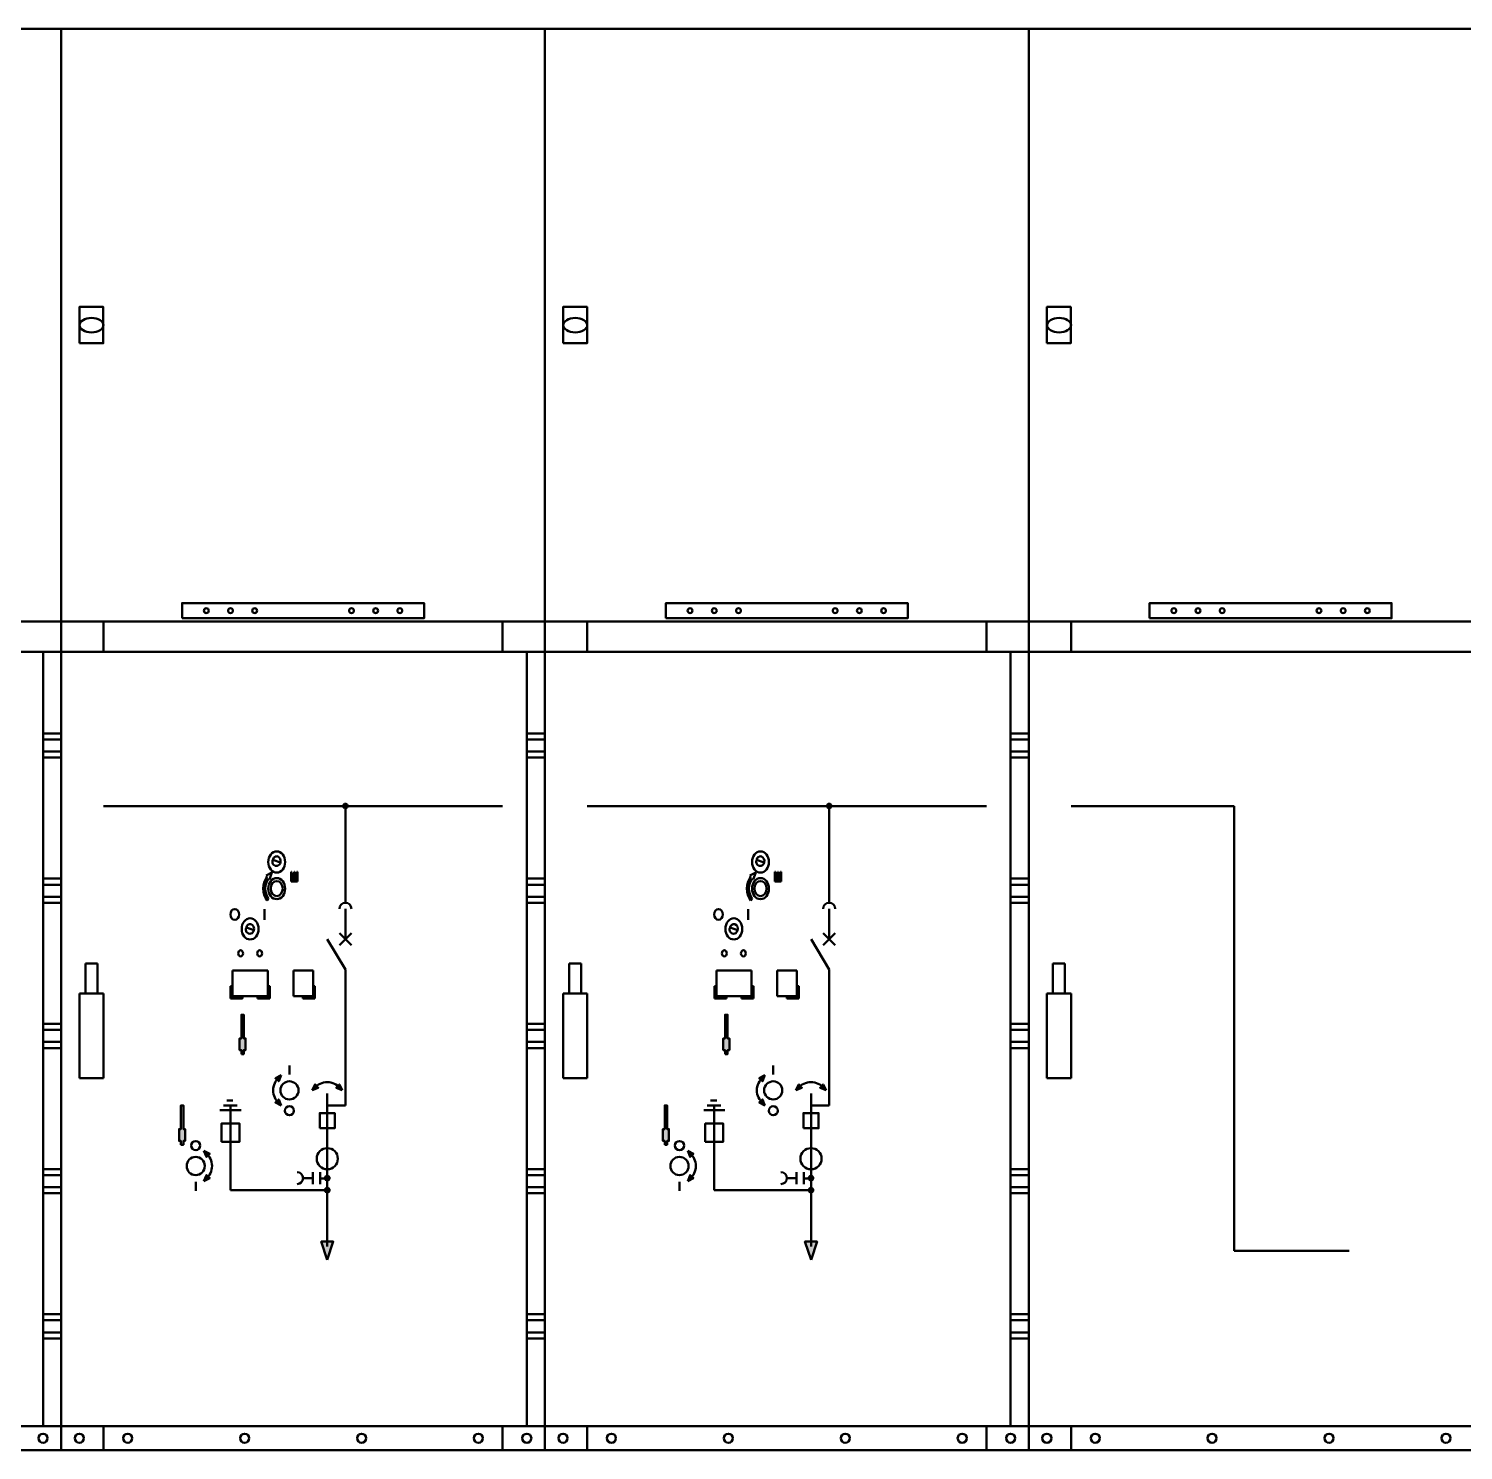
# Model space of a CAD drawing. Header units: millimetres. Extents: x 29247 to 64688, y 20262 to 44025.
# Drawn here: x 33659 to 36031, y 25884 to 28234 of the extents above; entities that cross this region are included whole.
import ezdxf

# ---------------------------------------------------------------- set-up
doc = ezdxf.new("R2010")
doc.units = ezdxf.units.MM
doc.layers.add('ROZVADĚČ VN', color=5, linetype='Continuous', lineweight=50)

msp = doc.modelspace()

# ---------------------------------------------------------------- hatches: boundary and pattern name
at = {"layer": 'ROZVADĚČ VN'}
h = msp.add_hatch(color=256, dxfattribs=at)
edge = h.paths.add_edge_path()
edge.add_ellipse((34182.7, 26948.6), major_axis=(3.75, 0), ratio=1, start_angle=0, end_angle=360)
h = msp.add_hatch(color=256, dxfattribs=at)
edge = h.paths.add_edge_path()
edge.add_ellipse((34982.7, 26948.6), major_axis=(3.75, 0), ratio=1, start_angle=0, end_angle=360)
h = msp.add_hatch(color=256, dxfattribs=at)
edge = h.paths.add_edge_path()
edge.add_arc((34182.7, 26853.6), 0, 0, 360)
h = msp.add_hatch(color=256, dxfattribs=at)
edge = h.paths.add_edge_path()
edge.add_arc((34347.1, 26853.6), 0, 0, 360)
h = msp.add_hatch(color=256, dxfattribs=at)
edge = h.paths.add_edge_path()
edge.add_arc((34982.7, 26853.6), 0, 0, 360)
h = msp.add_hatch(color=256, dxfattribs=at)
edge = h.paths.add_edge_path()
edge.add_arc((35147.1, 26853.6), 0, 0, 360)
for points in [[(34007.7, 26564.6), (34007.7, 26545.1), (34010.7, 26545.1), (34010.7, 26538.6), (34014.7, 26538.6), (34014.7, 26545.1), (34017.7, 26545.1), (34017.7, 26564.6), (34014.7, 26564.6), (34014.7, 26603.6), (34010.7, 26603.6), (34010.7, 26564.6)], [(34807.7, 26564.6), (34807.7, 26545.1), (34810.7, 26545.1), (34810.7, 26538.6), (34814.7, 26538.6), (34814.7, 26545.1), (34817.7, 26545.1), (34817.7, 26564.6), (34814.7, 26564.6), (34814.7, 26603.6), (34810.7, 26603.6), (34810.7, 26564.6)], [(34067.1, 26498.7), (34072.6, 26493.6), (34076.6, 26503.6)], [(34867.1, 26498.7), (34872.6, 26493.6), (34876.6, 26503.6)], [(34127.8, 26478.8), (34132.6, 26488.4), (34137.7, 26482.8)], [(34167.7, 26482.8), (34177.6, 26478.8), (34172.8, 26488.4)], [(34927.8, 26478.8), (34932.6, 26488.4), (34937.7, 26482.8)], [(34967.7, 26482.8), (34977.6, 26478.8), (34972.8, 26488.4)], [(33910.7, 26388.6), (33914.7, 26388.6), (33914.7, 26395.1), (33917.7, 26395.1), (33917.7, 26414.6), (33914.7, 26414.6), (33914.7, 26453.6), (33910.7, 26453.6), (33910.7, 26414.6), (33907.7, 26414.6), (33907.7, 26395.1), (33910.7, 26395.1)], [(34076.6, 26453.7), (34072.6, 26463.6), (34067.1, 26458.5)], [(34710.7, 26388.6), (34714.7, 26388.6), (34714.7, 26395.1), (34717.7, 26395.1), (34717.7, 26414.6), (34714.7, 26414.6), (34714.7, 26453.6), (34710.7, 26453.6), (34710.7, 26414.6), (34707.7, 26414.6), (34707.7, 26395.1), (34710.7, 26395.1)], [(34876.6, 26453.7), (34872.6, 26463.6), (34867.1, 26458.5)], [(33948.8, 26378.6), (33952.8, 26368.6), (33958.3, 26373.7)], [(34748.8, 26378.6), (34752.8, 26368.6), (34758.3, 26373.7)], [(33948.8, 26328.7), (33952.8, 26338.6), (33958.3, 26333.5)], [(34748.8, 26328.7), (34752.8, 26338.6), (34758.3, 26333.5)], [(34142.7, 26228.6), (34152.7, 26198.6), (34162.7, 26228.6)], [(34942.7, 26228.6), (34952.7, 26198.6), (34962.7, 26228.6)]]:
    msp.add_hatch(color=256, dxfattribs=at).paths.add_polyline_path(points)
h = msp.add_hatch(color=256, dxfattribs=at)
edge = h.paths.add_edge_path()
edge.add_arc((34152.7, 26479.6), 0, 0, 360)
h = msp.add_hatch(color=256, dxfattribs=at)
edge = h.paths.add_edge_path()
edge.add_arc((34952.7, 26479.6), 0, 0, 360)
h = msp.add_hatch(color=256, dxfattribs=at)
edge = h.paths.add_edge_path()
edge.add_arc((34152.7, 26333.6), 3.75, 0, 360)
h = msp.add_hatch(color=256, dxfattribs=at)
edge = h.paths.add_edge_path()
edge.add_arc((34952.7, 26333.6), 3.75, 0, 360)
h = msp.add_hatch(color=256, dxfattribs=at)
edge = h.paths.add_edge_path()
edge.add_ellipse((34152.7, 26313.6), major_axis=(3.75, 0), ratio=1, start_angle=0, end_angle=360)
h = msp.add_hatch(color=256, dxfattribs=at)
edge = h.paths.add_edge_path()
edge.add_arc((34321.7, 26313.6), 0, 0, 360)
h = msp.add_hatch(color=256, dxfattribs=at)
edge = h.paths.add_edge_path()
edge.add_arc((34347.1, 26333.6), 0, 0, 360)
h = msp.add_hatch(color=256, dxfattribs=at)
edge = h.paths.add_edge_path()
edge.add_ellipse((34952.7, 26313.6), major_axis=(3.75, 0), ratio=1, start_angle=0, end_angle=360)
h = msp.add_hatch(color=256, dxfattribs=at)
edge = h.paths.add_edge_path()
edge.add_arc((35121.7, 26313.6), 0, 0, 360)
h = msp.add_hatch(color=256, dxfattribs=at)
edge = h.paths.add_edge_path()
edge.add_arc((35147.1, 26333.6), 0, 0, 360)
h = msp.add_hatch(color=256, dxfattribs=at)
edge = h.paths.add_edge_path()
edge.add_arc((34152.7, 26291.6), 0, 0, 360)
h = msp.add_hatch(color=256, dxfattribs=at)
edge = h.paths.add_edge_path()
edge.add_arc((34952.7, 26291.6), 0, 0, 360)

# ---------------------------------------------------------------- linework, layer by layer
at = {"layer": 'ROZVADĚČ VN', "linetype": 'Continuous'}
for p, q in [((33782.7, 27203.6), (33782.7, 27253.6)), ((34442.7, 27203.6), (34442.7, 27253.6)), ((34582.7, 27203.6), (34582.7, 27253.6)), ((35242.7, 27203.6), (35242.7, 27253.6)), ((35382.7, 27203.6), (35382.7, 27253.6)), ((32912.7, 27203.6), (33712.7, 27203.6)), ((33682.7, 25923.6), (33682.7, 27203.6)), ((33712.7, 27203.6), (34512.7, 27203.6)), ((34482.7, 25923.6), (34482.7, 27203.6)), ((34512.7, 27203.6), (35312.7, 27203.6)), ((35282.7, 25923.6), (35282.7, 27203.6)), ((35312.7, 27203.6), (36112.7, 27203.6)), ((33712.7, 27068.6), (33682.7, 27068.6)), ((33712.7, 27058.6), (33682.7, 27058.6)), ((34512.7, 27068.6), (34482.7, 27068.6)), ((34512.7, 27058.6), (34482.7, 27058.6)), ((35312.7, 27068.6), (35282.7, 27068.6)), ((35312.7, 27058.6), (35282.7, 27058.6)), ((33712.7, 27038.6), (33682.7, 27038.6)), ((33712.7, 27028.6), (33682.7, 27028.6)), ((34512.7, 27038.6), (34482.7, 27038.6)), ((34512.7, 27028.6), (34482.7, 27028.6)), ((35312.7, 27038.6), (35282.7, 27038.6)), ((35312.7, 27028.6), (35282.7, 27028.6)), ((33782.7, 26948.6), (34442.7, 26948.6)), ((34182.7, 26948.6), (34182.7, 26788.6)), ((34582.7, 26948.6), (35242.7, 26948.6)), ((34982.7, 26948.6), (34982.7, 26788.6)), ((35652.7, 26948.6), (35382.7, 26948.6)), ((35652.7, 26213.6), (35652.7, 26948.6)), ((34062.8, 26859.6), (34075.3, 26855.4)), ((34862.8, 26859.6), (34875.3, 26855.4)), ((34051.6, 26834), (34061.2, 26839)), ((34053.3, 26831.9), (34051.6, 26834)), ((34061.2, 26839), (34057.2, 26827)), ((34093, 26840.1), (34093.8, 26840.1)), ((34093, 26824.1), (34093, 26840.1)), ((34093.8, 26840.1), (34093.8, 26825.1)), ((34098, 26836.5), (34094.2, 26835.2)), ((34094.2, 26835.2), (34100.6, 26833.1)), ((34100.6, 26833.1), (34094.2, 26830.9)), ((34095.7, 26835.2), (34098.4, 26836.1)), ((34102.1, 26833.1), (34095.7, 26835.2)), ((34095.7, 26830.9), (34102.1, 26833.1)), ((34098, 26836.5), (34098, 26840.1)), ((34098.4, 26840.1), (34098, 26840.1)), ((34098.4, 26836.1), (34098.4, 26840.1)), ((34102.5, 26840.1), (34103.3, 26840.1)), ((34102.5, 26825.1), (34102.5, 26840.1)), ((34103.3, 26840.1), (34103.3, 26824.1)), ((34851.6, 26834), (34861.2, 26839)), ((34853.3, 26831.9), (34851.6, 26834)), ((34861.2, 26839), (34857.2, 26827)), ((34893, 26840.1), (34893.8, 26840.1)), ((34893, 26824.1), (34893, 26840.1)), ((34893.8, 26840.1), (34893.8, 26825.1)), ((34898, 26836.5), (34894.2, 26835.2)), ((34894.2, 26835.2), (34900.6, 26833.1)), ((34900.6, 26833.1), (34894.2, 26830.9)), ((34895.7, 26835.2), (34898.4, 26836.1)), ((34902.1, 26833.1), (34895.7, 26835.2)), ((34895.7, 26830.9), (34902.1, 26833.1)), ((34898, 26836.5), (34898, 26840.1)), ((34898.4, 26840.1), (34898, 26840.1)), ((34898.4, 26836.1), (34898.4, 26840.1)), ((34902.5, 26840.1), (34903.3, 26840.1)), ((34902.5, 26825.1), (34902.5, 26840.1)), ((34903.3, 26840.1), (34903.3, 26824.1)), ((33712.7, 26828.6), (33682.7, 26828.6)), ((33712.7, 26818.6), (33682.7, 26818.6)), ((34057.2, 26827), (34055.6, 26829.1)), ((34103.3, 26824.1), (34093, 26824.1)), ((34098.5, 26825.1), (34093.8, 26825.1)), ((34094.2, 26830.9), (34100.6, 26828.7)), ((34100.6, 26828.7), (34094.2, 26826.6)), ((34094.2, 26826.6), (34098.5, 26825.1)), ((34102.1, 26828.7), (34095.7, 26830.9)), ((34095.7, 26826.6), (34102.1, 26828.7)), ((34100.1, 26825.1), (34095.7, 26826.6)), ((34102.5, 26825.1), (34100.1, 26825.1)), ((34512.7, 26828.6), (34482.7, 26828.6)), ((34512.7, 26818.6), (34482.7, 26818.6)), ((34857.2, 26827), (34855.6, 26829.1)), ((34903.3, 26824.1), (34893, 26824.1)), ((34898.5, 26825.1), (34893.8, 26825.1)), ((34894.2, 26830.9), (34900.6, 26828.7)), ((34900.6, 26828.7), (34894.2, 26826.6)), ((34894.2, 26826.6), (34898.5, 26825.1)), ((34902.1, 26828.7), (34895.7, 26830.9)), ((34895.7, 26826.6), (34902.1, 26828.7)), ((34900.1, 26825.1), (34895.7, 26826.6)), ((34902.5, 26825.1), (34900.1, 26825.1)), ((35312.7, 26828.6), (35282.7, 26828.6)), ((35312.7, 26818.6), (35282.7, 26818.6)), ((33712.7, 26798.6), (33682.7, 26798.6)), ((33712.7, 26788.6), (33682.7, 26788.6)), ((34055.6, 26795.1), (34053.3, 26792.3)), ((34512.7, 26798.6), (34482.7, 26798.6)), ((34512.7, 26788.6), (34482.7, 26788.6)), ((34855.6, 26795.1), (34853.3, 26792.3)), ((35312.7, 26798.6), (35282.7, 26798.6)), ((35312.7, 26788.6), (35282.7, 26788.6)), ((34049, 26760.4), (34049, 26778.4)), ((34182.7, 26728.6), (34182.7, 26778.6)), ((34849, 26760.4), (34849, 26778.4)), ((34982.7, 26728.6), (34982.7, 26778.6)), ((34018.9, 26747.6), (34031.4, 26743.4)), ((34172.7, 26718.6), (34192.7, 26738.6)), ((34192.7, 26718.6), (34172.7, 26738.6)), ((34818.9, 26747.6), (34831.4, 26743.4)), ((34972.7, 26718.6), (34992.7, 26738.6)), ((34992.7, 26718.6), (34972.7, 26738.6)), ((34182.7, 26678.6), (34152.7, 26728.6)), ((34982.7, 26678.6), (34952.7, 26728.6)), ((33752.7, 26638.6), (33752.7, 26688.6)), ((33752.7, 26688.6), (33772.7, 26688.6)), ((33772.7, 26688.6), (33772.7, 26638.6)), ((33996.2, 26676.6), (33996.2, 26634.6)), ((34054.3, 26676.6), (33996.2, 26676.6)), ((34054.3, 26634.6), (34054.3, 26676.6)), ((34096.6, 26676.6), (34096.6, 26634.6)), ((34129.2, 26676.6), (34096.6, 26676.6)), ((34129.2, 26634.6), (34129.2, 26676.6)), ((34182.7, 26453.6), (34182.7, 26678.6)), ((34552.7, 26638.6), (34552.7, 26688.6)), ((34552.7, 26688.6), (34572.7, 26688.6)), ((34572.7, 26688.6), (34572.7, 26638.6)), ((34796.2, 26676.6), (34796.2, 26634.6)), ((34854.3, 26676.6), (34796.2, 26676.6)), ((34854.3, 26634.6), (34854.3, 26676.6)), ((34896.6, 26676.6), (34896.6, 26634.6)), ((34929.2, 26676.6), (34896.6, 26676.6)), ((34929.2, 26634.6), (34929.2, 26676.6)), ((34982.7, 26453.6), (34982.7, 26678.6)), ((35352.7, 26638.6), (35352.7, 26688.6)), ((35352.7, 26688.6), (35372.7, 26688.6)), ((35372.7, 26688.6), (35372.7, 26638.6)), ((33992.9, 26650.6), (33996.1, 26650.6)), ((33992.9, 26630.6), (33992.9, 26650.6)), ((33996.1, 26650.6), (33996.1, 26634.6)), ((34054.3, 26650.6), (34057.5, 26650.6)), ((34054.3, 26634.6), (34054.3, 26650.6)), ((34057.5, 26650.6), (34057.5, 26630.6)), ((34129.2, 26650.6), (34132.4, 26650.6)), ((34129.2, 26634.6), (34129.2, 26650.6)), ((34129.2, 26647.5), (34131.7, 26650.6)), ((34132.4, 26640.2), (34129.2, 26644.2)), ((34132.4, 26649.6), (34131.7, 26650.6)), ((34132.4, 26650.6), (34132.4, 26630.6)), ((34792.9, 26650.6), (34796.1, 26650.6)), ((34792.9, 26630.6), (34792.9, 26650.6)), ((34796.1, 26650.6), (34796.1, 26634.6)), ((34854.3, 26650.6), (34857.5, 26650.6)), ((34854.3, 26634.6), (34854.3, 26650.6)), ((34857.5, 26650.6), (34857.5, 26630.6)), ((34929.2, 26650.6), (34932.4, 26650.6)), ((34929.2, 26634.6), (34929.2, 26650.6)), ((34929.2, 26647.5), (34931.7, 26650.6)), ((34932.4, 26640.2), (34929.2, 26644.2)), ((34932.4, 26649.6), (34931.7, 26650.6)), ((34932.4, 26650.6), (34932.4, 26630.6)), ((33782.7, 26638.6), (33742.7, 26638.6)), ((33742.7, 26638.6), (33742.7, 26498.6)), ((33782.7, 26498.6), (33782.7, 26638.6)), ((34012.8, 26630.6), (33992.9, 26630.6)), ((33996.1, 26634.6), (34012.8, 26634.6)), ((33996.2, 26634.6), (34054.3, 26634.6)), ((34012.8, 26634.6), (34012.8, 26630.6)), ((34037.6, 26630.6), (34037.6, 26634.6)), ((34037.6, 26634.6), (34054.3, 26634.6)), ((34057.5, 26630.6), (34037.6, 26630.6)), ((34096.6, 26634.6), (34129.2, 26634.6)), ((34112.5, 26630.6), (34112.5, 26634.6)), ((34112.5, 26634.6), (34129.2, 26634.6)), ((34132.4, 26630.6), (34112.5, 26630.6)), ((34117.5, 26630.6), (34114.4, 26634.6)), ((34115.7, 26630.6), (34118.9, 26634.6)), ((34125.1, 26630.6), (34121.9, 26634.6)), ((34123.2, 26630.6), (34126.4, 26634.6)), ((34129.2, 26638.1), (34132.4, 26642.1)), ((34132.4, 26630.8), (34129.2, 26634.8)), ((34130.7, 26630.6), (34132.4, 26632.7)), ((34582.7, 26638.6), (34542.7, 26638.6)), ((34542.7, 26638.6), (34542.7, 26498.6)), ((34582.7, 26498.6), (34582.7, 26638.6)), ((34812.8, 26630.6), (34792.9, 26630.6)), ((34796.1, 26634.6), (34812.8, 26634.6)), ((34796.2, 26634.6), (34854.3, 26634.6)), ((34812.8, 26634.6), (34812.8, 26630.6)), ((34837.6, 26630.6), (34837.6, 26634.6)), ((34837.6, 26634.6), (34854.3, 26634.6)), ((34857.5, 26630.6), (34837.6, 26630.6)), ((34896.6, 26634.6), (34929.2, 26634.6)), ((34912.5, 26630.6), (34912.5, 26634.6)), ((34912.5, 26634.6), (34929.2, 26634.6)), ((34932.4, 26630.6), (34912.5, 26630.6)), ((34917.5, 26630.6), (34914.4, 26634.6)), ((34915.7, 26630.6), (34918.9, 26634.6)), ((34925.1, 26630.6), (34921.9, 26634.6)), ((34923.2, 26630.6), (34926.4, 26634.6)), ((34929.2, 26638.1), (34932.4, 26642.1)), ((34932.4, 26630.8), (34929.2, 26634.8)), ((34930.7, 26630.6), (34932.4, 26632.7)), ((35382.7, 26638.6), (35342.7, 26638.6)), ((35342.7, 26638.6), (35342.7, 26498.6)), ((35382.7, 26498.6), (35382.7, 26638.6)), ((33712.7, 26588.6), (33682.7, 26588.6)), ((33712.7, 26578.6), (33682.7, 26578.6)), ((34512.7, 26588.6), (34482.7, 26588.6)), ((34512.7, 26578.6), (34482.7, 26578.6)), ((35312.7, 26588.6), (35282.7, 26588.6)), ((35312.7, 26578.6), (35282.7, 26578.6)), ((33712.7, 26558.6), (33682.7, 26558.6)), ((33712.7, 26548.6), (33682.7, 26548.6)), ((34512.7, 26558.6), (34482.7, 26558.6)), ((34512.7, 26548.6), (34482.7, 26548.6)), ((35312.7, 26558.6), (35282.7, 26558.6)), ((35312.7, 26548.6), (35282.7, 26548.6)), ((34090.2, 26519.9), (34090.2, 26504.9)), ((34890.2, 26519.9), (34890.2, 26504.9)), ((33742.7, 26498.6), (33782.7, 26498.6)), ((34542.7, 26498.6), (34582.7, 26498.6)), ((35342.7, 26498.6), (35382.7, 26498.6)), ((33981.2, 26453.6), (34003.7, 26453.6)), ((33986.7, 26461.6), (33996.7, 26461.6)), ((33992.7, 26453.6), (33992.7, 26313.6)), ((34152.7, 26473.6), (34152.7, 26363.6)), ((34152.7, 26453.6), (34182.7, 26453.6)), ((34781.2, 26453.6), (34803.7, 26453.6)), ((34786.7, 26461.6), (34796.7, 26461.6)), ((34792.7, 26453.6), (34792.7, 26313.6)), ((34952.7, 26473.6), (34952.7, 26363.6)), ((34952.7, 26453.6), (34982.7, 26453.6)), ((33975.2, 26445.6), (34010.2, 26445.6)), ((34775.2, 26445.6), (34810.2, 26445.6)), ((34152.7, 26390.6), (34152.7, 26220.6)), ((34952.7, 26390.6), (34952.7, 26220.6)), ((33712.7, 26348.6), (33682.7, 26348.6)), ((33712.7, 26338.6), (33682.7, 26338.6)), ((34128.7, 26343.6), (34128.7, 26323.6)), ((34140.7, 26343.6), (34140.7, 26323.6)), ((34512.7, 26348.6), (34482.7, 26348.6)), ((34512.7, 26338.6), (34482.7, 26338.6)), ((34928.7, 26343.6), (34928.7, 26323.6)), ((34940.7, 26343.6), (34940.7, 26323.6)), ((35312.7, 26348.6), (35282.7, 26348.6)), ((35312.7, 26338.6), (35282.7, 26338.6)), ((33712.7, 26318.6), (33682.7, 26318.6)), ((33935.2, 26312.4), (33935.2, 26327.4)), ((33992.7, 26313.6), (34152.7, 26313.6)), ((34112.7, 26333.6), (34128.7, 26333.6)), ((34140.7, 26333.1), (34152.7, 26333.1)), ((34512.7, 26318.6), (34482.7, 26318.6)), ((34735.2, 26312.4), (34735.2, 26327.4)), ((34792.7, 26313.6), (34952.7, 26313.6)), ((34912.7, 26333.6), (34928.7, 26333.6)), ((34940.7, 26333.1), (34952.7, 26333.1)), ((35312.7, 26318.6), (35282.7, 26318.6)), ((33712.7, 26308.6), (33682.7, 26308.6)), ((34512.7, 26308.6), (34482.7, 26308.6)), ((35312.7, 26308.6), (35282.7, 26308.6)), ((35842.7, 26213.6), (35652.7, 26213.6)), ((33712.7, 26108.6), (33682.7, 26108.6)), ((33712.7, 26098.6), (33682.7, 26098.6)), ((34512.7, 26108.6), (34482.7, 26108.6)), ((34512.7, 26098.6), (34482.7, 26098.6)), ((35312.7, 26108.6), (35282.7, 26108.6)), ((35312.7, 26098.6), (35282.7, 26098.6)), ((33712.7, 26078.6), (33682.7, 26078.6)), ((34512.7, 26078.6), (34482.7, 26078.6)), ((35312.7, 26078.6), (35282.7, 26078.6)), ((33712.7, 26068.6), (33682.7, 26068.6)), ((34512.7, 26068.6), (34482.7, 26068.6)), ((35312.7, 26068.6), (35282.7, 26068.6)), ((32912.7, 25923.6), (33712.7, 25923.6)), ((33712.7, 25923.6), (34512.7, 25923.6)), ((33782.7, 25923.6), (33782.7, 25883.6)), ((34442.7, 25923.6), (34442.7, 25883.6)), ((34512.7, 25923.6), (35312.7, 25923.6)), ((34582.7, 25923.6), (34582.7, 25883.6)), ((35242.7, 25923.6), (35242.7, 25883.6)), ((35312.7, 25923.6), (36112.7, 25923.6)), ((35382.7, 25923.6), (35382.7, 25883.6))]:
    msp.add_line(p, q, dxfattribs=at)
for points in [[(32912.7, 27253.6), (33712.7, 27253.6), (33712.7, 28233.6), (32912.7, 28233.6)], [(33712.7, 27253.6), (33712.7, 28233.6)], [(33712.7, 27253.6), (33712.7, 28233.6)], [(33712.7, 27253.6), (34512.7, 27253.6), (34512.7, 28233.6), (33712.7, 28233.6)], [(34512.7, 27253.6), (34512.7, 28233.6)], [(34512.7, 27253.6), (34512.7, 28233.6)], [(34512.7, 27253.6), (35312.7, 27253.6), (35312.7, 28233.6), (34512.7, 28233.6)], [(35312.7, 27253.6), (36112.7, 27253.6), (36112.7, 28233.6), (35312.7, 28233.6)], [(35312.7, 27253.6), (35312.7, 28233.6)], [(35312.7, 27253.6), (35312.7, 28233.6)], [(33742.7, 27713.6), (33782.3, 27713.6), (33782.3, 27773.6), (33742.7, 27773.6)], [(34542.7, 27713.6), (34582.3, 27713.6), (34582.3, 27773.6), (34542.7, 27773.6)], [(35342.7, 27713.6), (35382.3, 27713.6), (35382.3, 27773.6), (35342.7, 27773.6)], [(33912.7, 27259.1), (34312.7, 27259.1), (34312.7, 27284.1), (33912.7, 27284.1)], [(34712.7, 27259.1), (35112.7, 27259.1), (35112.7, 27284.1), (34712.7, 27284.1)], [(35512.7, 27259.1), (35912.7, 27259.1), (35912.7, 27284.1), (35512.7, 27284.1)], [(32912.7, 25883.6), (33712.7, 25883.6), (33712.7, 27253.6), (32912.7, 27253.6)], [(33712.7, 25883.6), (33712.7, 27253.6)], [(33712.7, 25883.6), (33712.7, 27253.6)], [(33712.7, 25883.6), (34512.7, 25883.6), (34512.7, 27253.6), (33712.7, 27253.6)], [(34512.7, 25883.6), (34512.7, 27253.6)], [(34512.7, 25883.6), (34512.7, 27253.6)], [(34512.7, 25883.6), (35312.7, 25883.6), (35312.7, 27253.6), (34512.7, 27253.6)], [(35312.7, 25883.6), (36112.7, 25883.6), (36112.7, 27253.6), (35312.7, 27253.6)], [(35312.7, 25883.6), (35312.7, 27253.6)], [(35312.7, 25883.6), (35312.7, 27253.6)], [(34010.7, 26538.6), (34014.7, 26538.6), (34014.7, 26545.1), (34017.7, 26545.1), (34017.7, 26564.6), (34014.7, 26564.6), (34014.7, 26603.6), (34010.7, 26603.6), (34010.7, 26564.6), (34007.7, 26564.6), (34007.7, 26545.1), (34010.7, 26545.1)], [(34810.7, 26538.6), (34814.7, 26538.6), (34814.7, 26545.1), (34817.7, 26545.1), (34817.7, 26564.6), (34814.7, 26564.6), (34814.7, 26603.6), (34810.7, 26603.6), (34810.7, 26564.6), (34807.7, 26564.6), (34807.7, 26545.1), (34810.7, 26545.1)], [(34076.6, 26503.6), (34067.1, 26498.7), (34072.6, 26493.6)], [(34876.6, 26503.6), (34867.1, 26498.7), (34872.6, 26493.6)], [(34127.8, 26478.8), (34137.7, 26482.8), (34132.6, 26488.4)], [(34177.6, 26478.8), (34172.8, 26488.4), (34167.7, 26482.8)], [(34927.8, 26478.8), (34937.7, 26482.8), (34932.6, 26488.4)], [(34977.6, 26478.8), (34972.8, 26488.4), (34967.7, 26482.8)], [(33910.7, 26388.6), (33914.7, 26388.6), (33914.7, 26395.1), (33917.7, 26395.1), (33917.7, 26414.6), (33914.7, 26414.6), (33914.7, 26453.6), (33910.7, 26453.6), (33910.7, 26414.6), (33907.7, 26414.6), (33907.7, 26395.1), (33910.7, 26395.1)], [(34076.6, 26453.7), (34072.6, 26463.6), (34067.1, 26458.5)], [(34710.7, 26388.6), (34714.7, 26388.6), (34714.7, 26395.1), (34717.7, 26395.1), (34717.7, 26414.6), (34714.7, 26414.6), (34714.7, 26453.6), (34710.7, 26453.6), (34710.7, 26414.6), (34707.7, 26414.6), (34707.7, 26395.1), (34710.7, 26395.1)], [(34876.6, 26453.7), (34872.6, 26463.6), (34867.1, 26458.5)], [(34140.2, 26416.1), (34165.2, 26416.1), (34165.2, 26441.1), (34140.2, 26441.1)], [(34940.2, 26416.1), (34965.2, 26416.1), (34965.2, 26441.1), (34940.2, 26441.1)], [(33977.7, 26393.6), (34007.7, 26393.6), (34007.7, 26423.6), (33977.7, 26423.6)], [(34777.7, 26393.6), (34807.7, 26393.6), (34807.7, 26423.6), (34777.7, 26423.6)], [(33948.8, 26378.6), (33952.8, 26368.6), (33958.3, 26373.7)], [(34748.8, 26378.6), (34752.8, 26368.6), (34758.3, 26373.7)], [(33948.8, 26328.7), (33958.3, 26333.5), (33952.8, 26338.6)], [(34748.8, 26328.7), (34758.3, 26333.5), (34752.8, 26338.6)], [(34152.7, 26198.6), (34162.7, 26228.6), (34142.7, 26228.6)], [(34952.7, 26198.6), (34962.7, 26228.6), (34942.7, 26228.6)]]:
    msp.add_lwpolyline(points, close=True, dxfattribs=at)
for points in [[(33992.9, 26645.9), (33996.1, 26649.9), (33996.1, 26649.9)], [(33996.1, 26641.9), (33992.9, 26645.9), (33992.9, 26645.9)], [(34054.3, 26647.5), (34056.8, 26650.6), (34056.8, 26650.6)], [(34057.5, 26640.2), (34054.3, 26644.2), (34054.3, 26644.2)], [(34057.5, 26649.6), (34056.8, 26650.6), (34056.8, 26650.6)], [(34792.9, 26645.9), (34796.1, 26649.9), (34796.1, 26649.9)], [(34796.1, 26641.9), (34792.9, 26645.9), (34792.9, 26645.9)], [(34854.3, 26647.5), (34856.8, 26650.6), (34856.8, 26650.6)], [(34857.5, 26640.2), (34854.3, 26644.2), (34854.3, 26644.2)], [(34857.5, 26649.6), (34856.8, 26650.6), (34856.8, 26650.6)], [(33992.9, 26636.4), (33996.1, 26640.4), (33996.1, 26640.4)], [(33997.6, 26630.6), (33992.9, 26636.4), (33992.9, 26636.4)], [(33995.7, 26630.6), (33998.9, 26634.6), (33998.9, 26634.6)], [(34005.1, 26630.6), (34001.9, 26634.6), (34001.9, 26634.6)], [(34003.3, 26630.6), (34006.4, 26634.6), (34006.4, 26634.6)], [(34012.6, 26630.6), (34009.4, 26634.6), (34009.4, 26634.6)], [(34010.8, 26630.6), (34012.8, 26633.2), (34012.8, 26633.2)], [(34042.6, 26630.6), (34039.5, 26634.6), (34039.5, 26634.6)], [(34040.8, 26630.6), (34044, 26634.6), (34044, 26634.6)], [(34050.2, 26630.6), (34047, 26634.6), (34047, 26634.6)], [(34048.3, 26630.6), (34051.5, 26634.6), (34051.5, 26634.6)], [(34054.3, 26638.1), (34057.5, 26642.1), (34057.5, 26642.1)], [(34057.5, 26630.8), (34054.3, 26634.8), (34054.3, 26634.8)], [(34055.8, 26630.6), (34057.5, 26632.7), (34057.5, 26632.7)], [(34792.9, 26636.4), (34796.1, 26640.4), (34796.1, 26640.4)], [(34797.6, 26630.6), (34792.9, 26636.4), (34792.9, 26636.4)], [(34795.7, 26630.6), (34798.9, 26634.6), (34798.9, 26634.6)], [(34805.1, 26630.6), (34801.9, 26634.6), (34801.9, 26634.6)], [(34803.3, 26630.6), (34806.4, 26634.6), (34806.4, 26634.6)], [(34812.6, 26630.6), (34809.4, 26634.6), (34809.4, 26634.6)], [(34810.8, 26630.6), (34812.8, 26633.2), (34812.8, 26633.2)], [(34842.6, 26630.6), (34839.5, 26634.6), (34839.5, 26634.6)], [(34840.8, 26630.6), (34844, 26634.6), (34844, 26634.6)], [(34850.2, 26630.6), (34847, 26634.6), (34847, 26634.6)], [(34848.3, 26630.6), (34851.5, 26634.6), (34851.5, 26634.6)], [(34854.3, 26638.1), (34857.5, 26642.1), (34857.5, 26642.1)], [(34857.5, 26630.8), (34854.3, 26634.8), (34854.3, 26634.8)], [(34855.8, 26630.6), (34857.5, 26632.7), (34857.5, 26632.7)]]:
    msp.add_lwpolyline(points, dxfattribs=at)
for centre, radius in [((34112.7, 28033.6), 0), ((34112.7, 28033.6), 0), ((34912.7, 28033.6), 0), ((34912.7, 28033.6), 0), ((35712.7, 28033.6), 0), ((35712.7, 28033.6), 0), ((33952.7, 27271.6), 4), ((33992.7, 27271.6), 4), ((34032.7, 27271.6), 4), ((34192.7, 27271.6), 4), ((34232.7, 27271.6), 4), ((34272.7, 27271.6), 4), ((34752.7, 27271.6), 4), ((34792.7, 27271.6), 4), ((34832.7, 27271.6), 4), ((34992.7, 27271.6), 4), ((35032.7, 27271.6), 4), ((35072.7, 27271.6), 4), ((35552.7, 27271.6), 4), ((35592.7, 27271.6), 4), ((35632.7, 27271.6), 4), ((35792.7, 27271.6), 4), ((35832.7, 27271.6), 4), ((35872.7, 27271.6), 4), ((34182.7, 26948.6), 3.75), ((34982.7, 26948.6), 3.75), ((34182.7, 26853.6), 0), ((34347.1, 26853.6), 0), ((34982.7, 26853.6), 0), ((35147.1, 26853.6), 0), ((34090.2, 26478.6), 15), ((34152.7, 26479.6), 0), ((34152.7, 26479.6), 0), ((34890.2, 26478.6), 15), ((34952.7, 26479.6), 0), ((34952.7, 26479.6), 0), ((34090.2, 26444.9), 7.5), ((34890.2, 26444.9), 7.5), ((33935.2, 26387.4), 7.5), ((34152.7, 26365.6), 17.5), ((34735.2, 26387.4), 7.5), ((34952.7, 26365.6), 17.5), ((33935.2, 26353.6), 15), ((34735.2, 26353.6), 15), ((34152.7, 26333.6), 3.75), ((34952.7, 26333.6), 3.75), ((34152.7, 26313.6), 3.75), ((34321.7, 26313.6), 0), ((34347.1, 26333.6), 0), ((34952.7, 26313.6), 3.75), ((35121.7, 26313.6), 0), ((35147.1, 26333.6), 0), ((34152.7, 26291.6), 0), ((34152.7, 26291.6), 0), ((34152.7, 26291.6), 0), ((34152.7, 26291.6), 0), ((34304.7, 26293.6), 0), ((34952.7, 26291.6), 0), ((34952.7, 26291.6), 0), ((34952.7, 26291.6), 0), ((34952.7, 26291.6), 0), ((35104.7, 26293.6), 0), ((34304.7, 26273.6), 0), ((35104.7, 26273.6), 0), ((33682.7, 25903.6), 7.5), ((33742.7, 25903.6), 7.5), ((33822.7, 25903.6), 7.5), ((34016, 25903.6), 7.5), ((34209.4, 25903.6), 7.5), ((34402.7, 25903.6), 7.5), ((34482.7, 25903.6), 7.5), ((34542.7, 25903.6), 7.5), ((34622.7, 25903.6), 7.5), ((34816, 25903.6), 7.5), ((35009.4, 25903.6), 7.5), ((35202.7, 25903.6), 7.5), ((35282.7, 25903.6), 7.5), ((35342.7, 25903.6), 7.5), ((35422.7, 25903.6), 7.5), ((35616, 25903.6), 7.5), ((35809.4, 25903.6), 7.5), ((36002.7, 25903.6), 7.5)]:
    msp.add_circle(centre, radius, dxfattribs=at)
for centre, radius, start, end in [((34068.7, 26856.3), 6.71, 150.1813, 352.6402), ((34069.3, 26859.1), 6.45, 76.752, 175.1088), ((34067.1, 26857.7), 8.48, 344.6131, 64.7888), ((34868.7, 26856.3), 6.71, 150.1813, 352.6402), ((34869.3, 26859.1), 6.45, 76.752, 175.1088), ((34867.1, 26857.7), 8.48, 344.6131, 64.7888), ((34080, 26812.1), 33.3, 143.4743, 216.5257), ((34078.5, 26812.1), 28.5, 143.4743, 216.5257), ((34880, 26812.1), 33.3, 143.4743, 216.5257), ((34878.5, 26812.1), 28.5, 143.4743, 216.5257), ((34182.7, 26778.6), 10, 0, 180), ((34982.7, 26778.6), 10, 0, 180), ((34024.7, 26744.3), 6.71, 150.1813, 352.6402), ((34025.3, 26747.1), 6.45, 76.752, 175.1088), ((34023.2, 26745.7), 8.48, 344.6131, 64.7888), ((34824.7, 26744.3), 6.71, 150.1813, 352.6402), ((34825.3, 26747.1), 6.45, 76.752, 175.1088), ((34823.2, 26745.7), 8.48, 344.6131, 64.7888), ((34090.8, 26478.6), 27.6, 129.5978, 230.4022), ((34152.7, 26464.6), 27.6, 39.5978, 140.4022), ((34890.8, 26478.6), 27.6, 129.5978, 230.4022), ((34952.7, 26464.6), 27.6, 39.5978, 140.4022), ((33934.6, 26353.6), 27.6, 309.5978, 50.4022), ((34734.6, 26353.6), 27.6, 309.5978, 50.4022), ((34102.7, 26333.6), 10, 270, 90), ((34902.7, 26333.6), 10, 270, 90)]:
    msp.add_arc(centre, radius, start, end, dxfattribs=at)
for centre, major_axis, ratio in [((33762.9, 27743.6), (19.8, 0), 0.605455), ((34562.9, 27743.6), (19.8, 0), 0.605455), ((35362.9, 27743.6), (19.8, 0), 0.605455), ((34069.1, 26856.1), (0, -17.5), 0.796688), ((34869.1, 26856.1), (0, -17.5), 0.796688), ((34069.1, 26812.1), (0, -17.5), 0.796688), ((34069.1, 26812.1), (0, -12.5), 0.796688), ((34869.1, 26812.1), (0, -17.5), 0.796688), ((34869.1, 26812.1), (0, -12.5), 0.796688), ((33999.6, 26769.4), (0, -9), 0.796688), ((34025.1, 26745.5), (0, -17.5), 0.796688), ((34799.6, 26769.4), (0, -9), 0.796688), ((34825.1, 26745.5), (0, -17.5), 0.796688), ((34009.4, 26705.1), (0, -5), 0.796688), ((34040.9, 26705.1), (0, -5), 0.796688), ((34809.4, 26705.1), (0, -5), 0.796688), ((34840.9, 26705.1), (0, -5), 0.796688)]:
    msp.add_ellipse(centre, major_axis=major_axis, ratio=ratio, dxfattribs=at)

doc.saveas('drawing.dxf')
